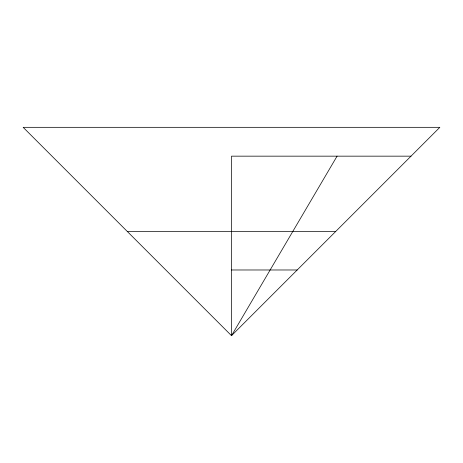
<?xml version="1.0" encoding="UTF-8"?>
<svg xmlns="http://www.w3.org/2000/svg" width="463" height="463" viewBox="0 0 463 463"><rect width="100%" height="100%" fill="white"/><g stroke="black" fill="none" stroke-linecap="round" stroke-linejoin="round"><path stroke-width="0.69" d="M337.076 156.158L231.5 335.675L23.15 127.325L439.85 127.325L231.5 335.675L231.5 156.158L411.017 156.158M127.325 231.5L335.675 231.5M231.5 269.981L297.194 269.981"/></g></svg>
